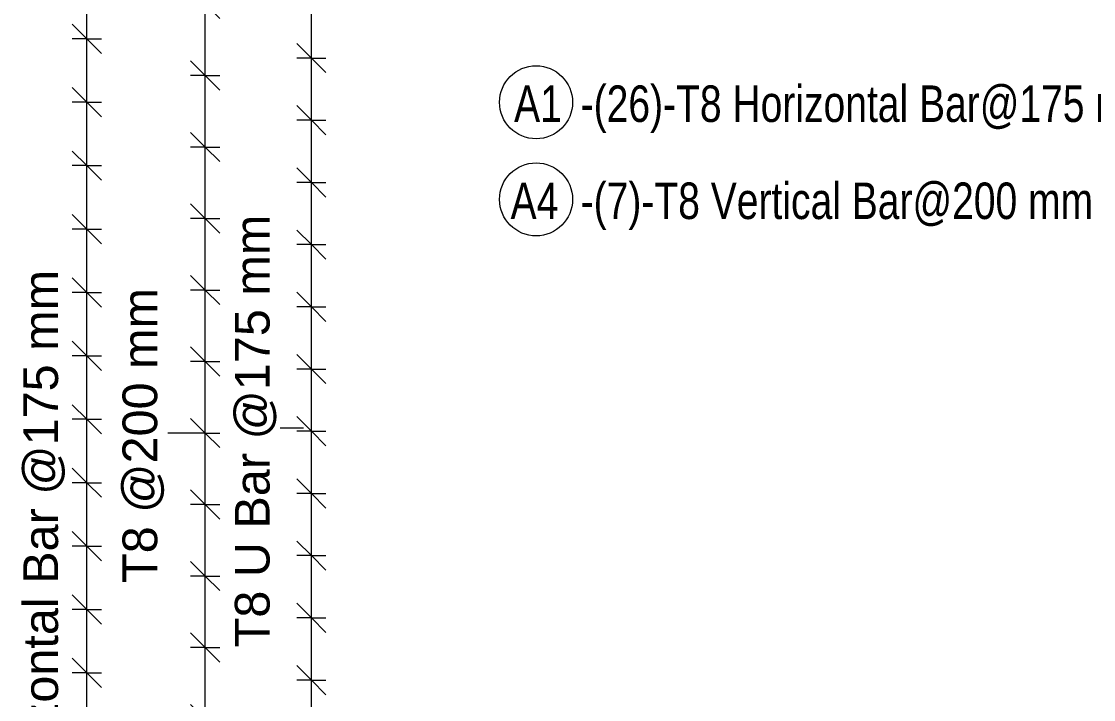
# Model space of a CAD drawing. Header units: millimetres. Extents: x 12491 to 23610, y -3081 to 6026.
# Drawn here: x 18157 to 21096, y 129 to 1986 of the extents above; entities that cross this region are included whole.
import ezdxf

# ---------------------------------------------------------------- set-up
doc = ezdxf.new("R2010")
doc.units = ezdxf.units.MM
for name, color, linetype, lineweight in [('A-ANNO-DIMS', 211, 'Continuous', 9), ('A-ANNO-DIMS-40', 211, 'Continuous', 9), ('S-RBAR-IDEN', 171, 'Continuous', 9)]:
    doc.layers.add(name, color=color, linetype=linetype, lineweight=lineweight)
doc.styles.add('Arial_1', font='arial.ttf', dxfattribs={"height": 95.25})
doc.styles.add('Nirmala UI Semilight', font='NirmalaS.ttf', dxfattribs={"width": 0.8, "height": 100})
doc.dimstyles.new('Arrow_Filled_-_2_5_NI_UI', dxfattribs={"dimscale": 304.8, "dimtxt": 104.736395, "dimasz": 0.262467, "dimexe": 0.131234, "dimexo": 0.0625, "dimgap": 0.131234, "dimtad": 1, "dimdec": 4, "dimzin": 0, "dimdsep": 46, "dimtxsty": 'Nirmala UI Semilight', "dimblk1": 'OBLIQUE', "dimblk2": 'OBLIQUE', "dimsah": 1, "dimcen": 0.09, "dimazin": 0, "dimtfac": 1, "dimtdec": 4, "dimtix": 1, "dimtmove": 0, "dimatfit": 3, "dimfxl": 0.131234, "dimfxlon": 1, "dimtvp": 1, "dimtolj": 1, "dimtzin": 0, "dimarcsym": 2})
doc.dimstyles.new('Arrow_Filled_-_2_5_NI_UI_1', dxfattribs={"dimscale": 304.8, "dimtxt": 104.736395, "dimasz": 0.262467, "dimexe": 0.131234, "dimexo": 0.0625, "dimgap": 0.131234, "dimtad": 1, "dimdec": 4, "dimzin": 0, "dimdsep": 46, "dimtxsty": 'Arial_1', "dimblk1": 'OBLIQUE', "dimblk2": 'OBLIQUE', "dimsah": 1, "dimcen": 0.09, "dimazin": 0, "dimtfac": 1, "dimtdec": 4, "dimtix": 1, "dimtmove": 0, "dimatfit": 3, "dimfxl": 0.131234, "dimfxlon": 1, "dimtvp": 1, "dimtolj": 1, "dimtzin": 0, "dimarcsym": 2})

# ---------------------------------------------------------------- blocks, each defined once
blk = doc.blocks.new('DIMBLOCK89-Elevation Front 1')
at = {"layer": 'A-ANNO-DIMS-40'}
for p, q in [((18660.9, 271.4), (18620.9, 311.4)), ((18660.9, 271.4), (18620.9, 271.4)), ((18660.9, 75.6), (18660.9, 271.4)), ((18660.9, 271.4), (18700.9, 231.4)), ((18660.9, 271.4), (18700.9, 271.4)), ((18660.9, 75.6), (18620.9, 115.6)), ((18660.9, 75.6), (18620.9, 75.6)), ((18660.9, 75.6), (18700.9, 35.6)), ((18660.9, 75.6), (18700.9, 75.6))]:
    blk.add_line(p, q, dxfattribs=at)
blk = doc.blocks.new('_Oblique')
at = {"color": 0, "linetype": 'ByBlock', "lineweight": -2}
blk.add_line((-0.5, -0.5), (0.5, 0.5), dxfattribs=at)
blk = doc.blocks.new('DIMBLOCK90-Elevation Front 1')
at = {"layer": 'A-ANNO-DIMS-40'}
for p, q in [((18660.9, 467.2), (18620.9, 507.2)), ((18660.9, 467.2), (18620.9, 467.2)), ((18660.9, 271.4), (18660.9, 467.2)), ((18660.9, 467.2), (18700.9, 427.2)), ((18660.9, 467.2), (18700.9, 467.2)), ((18660.9, 271.4), (18620.9, 311.4)), ((18660.9, 271.4), (18620.9, 271.4)), ((18660.9, 271.4), (18700.9, 231.4)), ((18660.9, 271.4), (18700.9, 271.4))]:
    blk.add_line(p, q, dxfattribs=at)
blk = doc.blocks.new('DIMBLOCK91-Elevation Front 1')
at = {"layer": 'A-ANNO-DIMS-40'}
for p, q in [((18660.9, 663), (18620.9, 703)), ((18660.9, 663), (18620.9, 663)), ((18660.9, 467.2), (18660.9, 663)), ((18660.9, 663), (18700.9, 623)), ((18660.9, 663), (18700.9, 663)), ((18660.9, 467.2), (18620.9, 507.2)), ((18660.9, 467.2), (18620.9, 467.2)), ((18660.9, 467.2), (18700.9, 427.2)), ((18660.9, 467.2), (18700.9, 467.2))]:
    blk.add_line(p, q, dxfattribs=at)
blk = doc.blocks.new('DIMBLOCK92-Elevation Front 1')
at = {"layer": 'A-ANNO-DIMS-40'}
for p, q in [((18660.9, 858.8), (18620.9, 898.8)), ((18660.9, 858.8), (18620.9, 858.8)), ((18660.9, 663), (18660.9, 858.8)), ((18660.9, 858.8), (18700.9, 818.8)), ((18660.9, 858.8), (18700.9, 858.8)), ((18660.9, 663), (18620.9, 703)), ((18660.9, 663), (18620.9, 663)), ((18660.9, 663), (18700.9, 623)), ((18660.9, 663), (18700.9, 663))]:
    blk.add_line(p, q, dxfattribs=at)
blk = doc.blocks.new('DIMBLOCK93-Elevation Front 1')
at = {"layer": 'A-ANNO-DIMS-40'}
for p, q in [((18660.9, 1054.6), (18620.9, 1094.6)), ((18660.9, 1054.6), (18620.9, 1054.6)), ((18660.9, 858.8), (18660.9, 1054.6)), ((18660.9, 1054.6), (18700.9, 1014.6)), ((18660.9, 1054.6), (18700.9, 1054.6)), ((18660.9, 858.8), (18620.9, 898.8)), ((18660.9, 858.8), (18620.9, 858.8)), ((18660.9, 858.8), (18700.9, 818.8)), ((18660.9, 858.8), (18700.9, 858.8))]:
    blk.add_line(p, q, dxfattribs=at)
blk = doc.blocks.new('DIMBLOCK94-Elevation Front 1')
at = {"layer": 'A-ANNO-DIMS-40'}
for p, q in [((18660.9, 1250.4), (18620.9, 1290.4)), ((18660.9, 1250.4), (18620.9, 1250.4)), ((18660.9, 1054.6), (18660.9, 1250.4)), ((18660.9, 1250.4), (18700.9, 1210.4)), ((18660.9, 1250.4), (18700.9, 1250.4)), ((18660.9, 1054.6), (18620.9, 1094.6)), ((18660.9, 1054.6), (18620.9, 1054.6)), ((18660.9, 1054.6), (18700.9, 1014.6)), ((18660.9, 1054.6), (18700.9, 1054.6))]:
    blk.add_line(p, q, dxfattribs=at)
blk = doc.blocks.new('DIMBLOCK95-Elevation Front 1')
at = {"layer": 'A-ANNO-DIMS-40'}
for p, q in [((18660.9, 1446.2), (18620.9, 1486.2)), ((18660.9, 1446.2), (18620.9, 1446.2)), ((18660.9, 1250.4), (18660.9, 1446.2)), ((18660.9, 1446.2), (18700.9, 1406.2)), ((18660.9, 1446.2), (18700.9, 1446.2)), ((18660.9, 1250.4), (18620.9, 1290.4)), ((18660.9, 1250.4), (18620.9, 1250.4)), ((18660.9, 1250.4), (18700.9, 1210.4)), ((18660.9, 1250.4), (18700.9, 1250.4))]:
    blk.add_line(p, q, dxfattribs=at)
blk = doc.blocks.new('DIMBLOCK96-Elevation Front 1')
at = {"layer": 'A-ANNO-DIMS-40'}
for p, q in [((18660.9, 1642), (18620.9, 1682)), ((18660.9, 1642), (18620.9, 1642)), ((18660.9, 1446.2), (18660.9, 1642)), ((18660.9, 1642), (18700.9, 1602)), ((18660.9, 1642), (18700.9, 1642)), ((18660.9, 1446.2), (18620.9, 1486.2)), ((18660.9, 1446.2), (18620.9, 1446.2)), ((18660.9, 1446.2), (18700.9, 1406.2)), ((18660.9, 1446.2), (18700.9, 1446.2))]:
    blk.add_line(p, q, dxfattribs=at)
blk = doc.blocks.new('DIMBLOCK97-Elevation Front 1')
at = {"layer": 'A-ANNO-DIMS-40'}
for p, q in [((18660.9, 1837.8), (18620.9, 1877.8)), ((18660.9, 1837.8), (18620.9, 1837.8)), ((18660.9, 1642), (18660.9, 1837.8)), ((18660.9, 1837.8), (18700.9, 1797.8)), ((18660.9, 1837.8), (18700.9, 1837.8)), ((18660.9, 1642), (18620.9, 1682)), ((18660.9, 1642), (18620.9, 1642)), ((18660.9, 1642), (18700.9, 1602)), ((18660.9, 1642), (18700.9, 1642))]:
    blk.add_line(p, q, dxfattribs=at)
blk = doc.blocks.new('DIMBLOCK98-Elevation Front 1')
at = {"layer": 'A-ANNO-DIMS-40'}
for p, q in [((18660.9, 2033.6), (18620.9, 2073.6)), ((18660.9, 2033.6), (18620.9, 2033.6)), ((18660.9, 1837.8), (18660.9, 2033.6)), ((18660.9, 2033.6), (18700.9, 1993.6)), ((18660.9, 2033.6), (18700.9, 2033.6)), ((18660.9, 1837.8), (18620.9, 1877.8)), ((18660.9, 1837.8), (18620.9, 1837.8)), ((18660.9, 1837.8), (18700.9, 1797.8)), ((18660.9, 1837.8), (18700.9, 1837.8))]:
    blk.add_line(p, q, dxfattribs=at)
blk = doc.blocks.new('DIMBLOCK107-Elevation Front 1')
at = {"layer": 'A-ANNO-DIMS-40'}
for p, q in [((18660.9, 3600), (18620.9, 3640)), ((18660.9, 3600), (18620.9, 3600)), ((18660.9, -1295), (18660.9, 3600)), ((18660.9, 3404.2), (18660.9, 3600)), ((18660.9, 3600), (18700.9, 3560)), ((18660.9, 3600), (18700.9, 3600)), ((18660.9, 3404.2), (18620.9, 3444.2)), ((18660.9, 3404.2), (18620.9, 3404.2)), ((18660.9, 3208.4), (18660.9, 3404.2)), ((18660.9, 3404.2), (18700.9, 3364.2)), ((18660.9, 3404.2), (18700.9, 3404.2)), ((18660.9, 3208.4), (18620.9, 3248.4)), ((18660.9, 3208.4), (18620.9, 3208.4)), ((18660.9, 3012.6), (18660.9, 3208.4)), ((18660.9, 3208.4), (18700.9, 3168.4)), ((18660.9, 3208.4), (18700.9, 3208.4)), ((18660.9, 3012.6), (18620.9, 3052.6)), ((18660.9, 3012.6), (18620.9, 3012.6)), ((18660.9, 2816.8), (18660.9, 3012.6)), ((18660.9, 3012.6), (18700.9, 2972.6)), ((18660.9, 3012.6), (18700.9, 3012.6)), ((18660.9, 2816.8), (18620.9, 2856.8)), ((18660.9, 2816.8), (18620.9, 2816.8)), ((18660.9, 2621), (18660.9, 2816.8)), ((18660.9, 2816.8), (18700.9, 2776.8)), ((18660.9, 2816.8), (18700.9, 2816.8)), ((18660.9, 2621), (18620.9, 2661)), ((18660.9, 2621), (18620.9, 2621)), ((18660.9, 2425.2), (18660.9, 2621)), ((18660.9, 2621), (18700.9, 2581)), ((18660.9, 2621), (18700.9, 2621)), ((18660.9, 2425.2), (18620.9, 2465.2)), ((18660.9, 2425.2), (18620.9, 2425.2)), ((18660.9, 2229.4), (18660.9, 2425.2)), ((18660.9, 2425.2), (18700.9, 2385.2)), ((18660.9, 2425.2), (18700.9, 2425.2)), ((18660.9, 2229.4), (18620.9, 2269.4)), ((18660.9, 2229.4), (18620.9, 2229.4)), ((18660.9, 2033.6), (18660.9, 2229.4)), ((18660.9, 2229.4), (18700.9, 2189.4)), ((18660.9, 2229.4), (18700.9, 2229.4)), ((18660.9, 2033.6), (18620.9, 2073.6)), ((18660.9, 2033.6), (18620.9, 2033.6)), ((18660.9, 1837.8), (18660.9, 2033.6)), ((18660.9, 2033.6), (18700.9, 1993.6)), ((18660.9, 2033.6), (18700.9, 2033.6)), ((18660.9, 1837.8), (18620.9, 1877.8)), ((18660.9, 1837.8), (18620.9, 1837.8)), ((18660.9, 1642), (18660.9, 1837.8)), ((18660.9, 1837.8), (18700.9, 1797.8)), ((18660.9, 1837.8), (18700.9, 1837.8)), ((18660.9, 1642), (18620.9, 1682)), ((18660.9, 1642), (18620.9, 1642)), ((18660.9, 1446.2), (18660.9, 1642)), ((18660.9, 1642), (18700.9, 1602)), ((18660.9, 1642), (18700.9, 1642)), ((18660.9, 1446.2), (18620.9, 1486.2)), ((18660.9, 1446.2), (18620.9, 1446.2)), ((18660.9, 1250.4), (18660.9, 1446.2)), ((18660.9, 1446.2), (18700.9, 1406.2)), ((18660.9, 1446.2), (18700.9, 1446.2)), ((18660.9, 1250.4), (18620.9, 1290.4)), ((18660.9, 1250.4), (18620.9, 1250.4)), ((18660.9, 1054.6), (18660.9, 1250.4)), ((18660.9, 1250.4), (18700.9, 1210.4)), ((18660.9, 1250.4), (18700.9, 1250.4)), ((18660.9, 1054.6), (18620.9, 1094.6)), ((18660.9, 1054.6), (18620.9, 1054.6)), ((18660.9, 858.8), (18660.9, 1054.6)), ((18660.9, 1054.6), (18700.9, 1014.6)), ((18660.9, 1054.6), (18700.9, 1054.6)), ((18660.9, 858.8), (18620.9, 898.8)), ((18660.9, 858.8), (18620.9, 858.8)), ((18660.9, 663), (18660.9, 858.8)), ((18660.9, 858.8), (18700.9, 818.8)), ((18660.9, 858.8), (18700.9, 858.8)), ((18660.9, 663), (18620.9, 703)), ((18660.9, 663), (18620.9, 663)), ((18660.9, 467.2), (18660.9, 663)), ((18660.9, 663), (18700.9, 623)), ((18660.9, 663), (18700.9, 663)), ((18660.9, 467.2), (18620.9, 507.2)), ((18660.9, 467.2), (18620.9, 467.2)), ((18660.9, 271.4), (18660.9, 467.2)), ((18660.9, 467.2), (18700.9, 427.2)), ((18660.9, 467.2), (18700.9, 467.2)), ((18660.9, 271.4), (18620.9, 311.4)), ((18660.9, 271.4), (18620.9, 271.4)), ((18660.9, 75.6), (18660.9, 271.4)), ((18660.9, 271.4), (18700.9, 231.4)), ((18660.9, 271.4), (18700.9, 271.4)), ((18660.9, 75.6), (18620.9, 115.6)), ((18660.9, 75.6), (18620.9, 75.6)), ((18660.9, -120.2), (18660.9, 75.6)), ((18660.9, 75.6), (18700.9, 35.6)), ((18660.9, 75.6), (18700.9, 75.6)), ((18660.9, -120.2), (18620.9, -80.2)), ((18660.9, -120.2), (18620.9, -120.2)), ((18660.9, -316), (18660.9, -120.2)), ((18660.9, -120.2), (18700.9, -160.2)), ((18660.9, -120.2), (18700.9, -120.2)), ((18660.9, -316), (18620.9, -276)), ((18660.9, -316), (18620.9, -316)), ((18660.9, -511.8), (18660.9, -316)), ((18660.9, -316), (18700.9, -356)), ((18660.9, -316), (18700.9, -316)), ((18660.9, -511.8), (18620.9, -471.8)), ((18660.9, -511.8), (18620.9, -511.8)), ((18660.9, -707.6), (18660.9, -511.8)), ((18660.9, -511.8), (18700.9, -551.8)), ((18660.9, -511.8), (18700.9, -511.8)), ((18660.9, -707.6), (18620.9, -667.6)), ((18660.9, -707.6), (18620.9, -707.6)), ((18660.9, -903.4), (18660.9, -707.6)), ((18660.9, -707.6), (18700.9, -747.6)), ((18660.9, -707.6), (18700.9, -707.6)), ((18660.9, -903.4), (18620.9, -863.4)), ((18660.9, -903.4), (18620.9, -903.4)), ((18660.9, -1099.2), (18660.9, -903.4)), ((18660.9, -903.4), (18700.9, -943.4)), ((18660.9, -903.4), (18700.9, -903.4)), ((18660.9, -1099.2), (18620.9, -1059.2)), ((18660.9, -1099.2), (18620.9, -1099.2)), ((18660.9, -1295), (18660.9, -1099.2)), ((18660.9, -1099.2), (18700.9, -1139.2)), ((18660.9, -1099.2), (18700.9, -1099.2)), ((18660.9, -1295), (18620.9, -1255)), ((18660.9, -1295), (18620.9, -1295)), ((18660.9, -1295), (18700.9, -1335)), ((18660.9, -1295), (18700.9, -1295))]:
    blk.add_line(p, q, dxfattribs=at)
blk = doc.blocks.new('_None')
blk = doc.blocks.new('DIMBLOCK116-Elevation Front 1')
at = {"layer": 'A-ANNO-DIMS-40'}
for p, q in [((18951.8, 182.1), (18911.8, 222.1)), ((18951.8, 182.1), (18911.8, 182.1)), ((18951.8, 11.8), (18951.8, 182.1)), ((18951.8, 182.1), (18991.8, 142.1)), ((18951.8, 182.1), (18991.8, 182.1)), ((18951.8, 11.8), (18911.8, 51.8)), ((18951.8, 11.8), (18911.8, 11.8)), ((18951.8, 11.8), (18991.8, -28.2)), ((18951.8, 11.8), (18991.8, 11.8))]:
    blk.add_line(p, q, dxfattribs=at)
blk = doc.blocks.new('DIMBLOCK117-Elevation Front 1')
at = {"layer": 'A-ANNO-DIMS-40'}
for p, q in [((18951.8, 352.5), (18911.8, 392.5)), ((18951.8, 352.5), (18911.8, 352.5)), ((18951.8, 182.1), (18951.8, 352.5)), ((18951.8, 352.5), (18991.8, 312.5)), ((18951.8, 352.5), (18991.8, 352.5)), ((18951.8, 182.1), (18911.8, 222.1)), ((18951.8, 182.1), (18911.8, 182.1)), ((18951.8, 182.1), (18991.8, 142.1)), ((18951.8, 182.1), (18991.8, 182.1))]:
    blk.add_line(p, q, dxfattribs=at)
blk = doc.blocks.new('DIMBLOCK118-Elevation Front 1')
at = {"layer": 'A-ANNO-DIMS-40'}
for p, q in [((18951.8, 522.9), (18911.8, 562.9)), ((18951.8, 522.9), (18911.8, 522.9)), ((18951.8, 352.5), (18951.8, 522.9)), ((18951.8, 522.9), (18991.8, 482.9)), ((18951.8, 522.9), (18991.8, 522.9)), ((18951.8, 352.5), (18911.8, 392.5)), ((18951.8, 352.5), (18911.8, 352.5)), ((18951.8, 352.5), (18991.8, 312.5)), ((18951.8, 352.5), (18991.8, 352.5))]:
    blk.add_line(p, q, dxfattribs=at)
blk = doc.blocks.new('DIMBLOCK119-Elevation Front 1')
at = {"layer": 'A-ANNO-DIMS-40'}
for p, q in [((18951.8, 693.2), (18911.8, 733.2)), ((18951.8, 693.2), (18911.8, 693.2)), ((18951.8, 522.9), (18951.8, 693.2)), ((18951.8, 693.2), (18991.8, 653.2)), ((18951.8, 693.2), (18991.8, 693.2)), ((18951.8, 522.9), (18911.8, 562.9)), ((18951.8, 522.9), (18911.8, 522.9)), ((18951.8, 522.9), (18991.8, 482.9)), ((18951.8, 522.9), (18991.8, 522.9))]:
    blk.add_line(p, q, dxfattribs=at)
blk = doc.blocks.new('DIMBLOCK120-Elevation Front 1')
at = {"layer": 'A-ANNO-DIMS-40'}
for p, q in [((18951.8, 863.6), (18911.8, 903.6)), ((18951.8, 863.6), (18911.8, 863.6)), ((18951.8, 693.2), (18951.8, 863.6)), ((18951.8, 863.6), (18991.8, 823.6)), ((18951.8, 863.6), (18991.8, 863.6)), ((18951.8, 693.2), (18911.8, 733.2)), ((18951.8, 693.2), (18911.8, 693.2)), ((18951.8, 693.2), (18991.8, 653.2)), ((18951.8, 693.2), (18991.8, 693.2))]:
    blk.add_line(p, q, dxfattribs=at)
blk = doc.blocks.new('DIMBLOCK121-Elevation Front 1')
at = {"layer": 'A-ANNO-DIMS-40'}
for p, q in [((18951.8, 1034), (18911.8, 1074)), ((18951.8, 1034), (18911.8, 1034)), ((18951.8, 863.6), (18951.8, 1034)), ((18951.8, 1034), (18991.8, 994)), ((18951.8, 1034), (18991.8, 1034)), ((18951.8, 863.6), (18911.8, 903.6)), ((18951.8, 863.6), (18911.8, 863.6)), ((18951.8, 863.6), (18991.8, 823.6)), ((18951.8, 863.6), (18991.8, 863.6))]:
    blk.add_line(p, q, dxfattribs=at)
blk = doc.blocks.new('DIMBLOCK122-Elevation Front 1')
at = {"layer": 'A-ANNO-DIMS-40'}
for p, q in [((18951.8, 1204.4), (18911.8, 1244.4)), ((18951.8, 1204.4), (18911.8, 1204.4)), ((18951.8, 1034), (18951.8, 1204.4)), ((18951.8, 1204.4), (18991.8, 1164.4)), ((18951.8, 1204.4), (18991.8, 1204.4)), ((18951.8, 1034), (18911.8, 1074)), ((18951.8, 1034), (18911.8, 1034)), ((18951.8, 1034), (18991.8, 994)), ((18951.8, 1034), (18991.8, 1034))]:
    blk.add_line(p, q, dxfattribs=at)
blk = doc.blocks.new('DIMBLOCK123-Elevation Front 1')
at = {"layer": 'A-ANNO-DIMS-40'}
for p, q in [((18951.8, 1374.7), (18911.8, 1414.7)), ((18951.8, 1374.7), (18911.8, 1374.7)), ((18951.8, 1204.4), (18951.8, 1374.7)), ((18951.8, 1374.7), (18991.8, 1334.7)), ((18951.8, 1374.7), (18991.8, 1374.7)), ((18951.8, 1204.4), (18911.8, 1244.4)), ((18951.8, 1204.4), (18911.8, 1204.4)), ((18951.8, 1204.4), (18991.8, 1164.4)), ((18951.8, 1204.4), (18991.8, 1204.4))]:
    blk.add_line(p, q, dxfattribs=at)
blk = doc.blocks.new('DIMBLOCK124-Elevation Front 1')
at = {"layer": 'A-ANNO-DIMS-40'}
for p, q in [((18951.8, 1545.1), (18911.8, 1585.1)), ((18951.8, 1545.1), (18911.8, 1545.1)), ((18951.8, 1374.7), (18951.8, 1545.1)), ((18951.8, 1545.1), (18991.8, 1505.1)), ((18951.8, 1545.1), (18991.8, 1545.1)), ((18951.8, 1374.7), (18911.8, 1414.7)), ((18951.8, 1374.7), (18911.8, 1374.7)), ((18951.8, 1374.7), (18991.8, 1334.7)), ((18951.8, 1374.7), (18991.8, 1374.7))]:
    blk.add_line(p, q, dxfattribs=at)
blk = doc.blocks.new('DIMBLOCK125-Elevation Front 1')
at = {"layer": 'A-ANNO-DIMS-40'}
for p, q in [((18951.8, 1715.5), (18911.8, 1755.5)), ((18951.8, 1715.5), (18911.8, 1715.5)), ((18951.8, 1545.1), (18951.8, 1715.5)), ((18951.8, 1715.5), (18991.8, 1675.5)), ((18951.8, 1715.5), (18991.8, 1715.5)), ((18951.8, 1545.1), (18911.8, 1585.1)), ((18951.8, 1545.1), (18911.8, 1545.1)), ((18951.8, 1545.1), (18991.8, 1505.1)), ((18951.8, 1545.1), (18991.8, 1545.1))]:
    blk.add_line(p, q, dxfattribs=at)
blk = doc.blocks.new('DIMBLOCK126-Elevation Front 1')
at = {"layer": 'A-ANNO-DIMS-40'}
for p, q in [((18951.8, 1885.8), (18911.8, 1925.8)), ((18951.8, 1885.8), (18911.8, 1885.8)), ((18951.8, 1715.5), (18951.8, 1885.8)), ((18951.8, 1885.8), (18991.8, 1845.8)), ((18951.8, 1885.8), (18991.8, 1885.8)), ((18951.8, 1715.5), (18911.8, 1755.5)), ((18951.8, 1715.5), (18911.8, 1715.5)), ((18951.8, 1715.5), (18991.8, 1675.5)), ((18951.8, 1715.5), (18991.8, 1715.5))]:
    blk.add_line(p, q, dxfattribs=at)
blk = doc.blocks.new('DIMBLOCK127-Elevation Front 1')
at = {"layer": 'A-ANNO-DIMS-40'}
for p, q in [((18951.8, 2056.2), (18911.8, 2096.2)), ((18951.8, 2056.2), (18911.8, 2056.2)), ((18951.8, 1885.8), (18951.8, 2056.2)), ((18951.8, 2056.2), (18991.8, 2016.2)), ((18951.8, 2056.2), (18991.8, 2056.2)), ((18951.8, 1885.8), (18911.8, 1925.8)), ((18951.8, 1885.8), (18911.8, 1885.8)), ((18951.8, 1885.8), (18991.8, 1845.8)), ((18951.8, 1885.8), (18991.8, 1885.8))]:
    blk.add_line(p, q, dxfattribs=at)
blk = doc.blocks.new('DIMBLOCK137-Elevation Front 1')
at = {"layer": 'A-ANNO-DIMS-40'}
for p, q in [((18951.8, 3589.6), (18911.8, 3629.6)), ((18951.8, 3589.6), (18911.8, 3589.6)), ((18951.8, -1351.2), (18951.8, 3589.6)), ((18951.8, 3419.2), (18951.8, 3589.6)), ((18951.8, 3589.6), (18991.8, 3549.6)), ((18951.8, 3589.6), (18991.8, 3589.6)), ((18951.8, 3419.2), (18911.8, 3459.2)), ((18951.8, 3419.2), (18911.8, 3419.2)), ((18951.8, 3248.8), (18951.8, 3419.2)), ((18951.8, 3419.2), (18991.8, 3379.2)), ((18951.8, 3419.2), (18991.8, 3419.2)), ((18951.8, 3248.8), (18911.8, 3288.8)), ((18951.8, 3248.8), (18911.8, 3248.8)), ((18951.8, 3078.4), (18951.8, 3248.8)), ((18951.8, 3248.8), (18991.8, 3208.8)), ((18951.8, 3248.8), (18991.8, 3248.8)), ((18951.8, 3078.4), (18911.8, 3118.4)), ((18951.8, 3078.4), (18911.8, 3078.4)), ((18951.8, 2908.1), (18951.8, 3078.4)), ((18951.8, 3078.4), (18991.8, 3038.4)), ((18951.8, 3078.4), (18991.8, 3078.4)), ((18951.8, 2908.1), (18911.8, 2948.1)), ((18951.8, 2908.1), (18911.8, 2908.1)), ((18951.8, 2737.7), (18951.8, 2908.1)), ((18951.8, 2908.1), (18991.8, 2868.1)), ((18951.8, 2908.1), (18991.8, 2908.1)), ((18951.8, 2737.7), (18911.8, 2777.7)), ((18951.8, 2737.7), (18911.8, 2737.7)), ((18951.8, 2567.3), (18951.8, 2737.7)), ((18951.8, 2737.7), (18991.8, 2697.7)), ((18951.8, 2737.7), (18991.8, 2737.7)), ((18951.8, 2567.3), (18911.8, 2607.3)), ((18951.8, 2567.3), (18911.8, 2567.3)), ((18951.8, 2397), (18951.8, 2567.3)), ((18951.8, 2567.3), (18991.8, 2527.3)), ((18951.8, 2567.3), (18991.8, 2567.3)), ((18951.8, 2397), (18911.8, 2437)), ((18951.8, 2397), (18911.8, 2397)), ((18951.8, 2226.6), (18951.8, 2397)), ((18951.8, 2397), (18991.8, 2357)), ((18951.8, 2397), (18991.8, 2397)), ((18951.8, 2226.6), (18911.8, 2266.6)), ((18951.8, 2226.6), (18911.8, 2226.6)), ((18951.8, 2056.2), (18951.8, 2226.6)), ((18951.8, 2226.6), (18991.8, 2186.6)), ((18951.8, 2226.6), (18991.8, 2226.6)), ((18951.8, 2056.2), (18911.8, 2096.2)), ((18951.8, 2056.2), (18911.8, 2056.2)), ((18951.8, 1885.8), (18951.8, 2056.2)), ((18951.8, 2056.2), (18991.8, 2016.2)), ((18951.8, 2056.2), (18991.8, 2056.2)), ((18951.8, 1885.8), (18911.8, 1925.8)), ((18951.8, 1885.8), (18911.8, 1885.8)), ((18951.8, 1715.5), (18951.8, 1885.8)), ((18951.8, 1885.8), (18991.8, 1845.8)), ((18951.8, 1885.8), (18991.8, 1885.8)), ((18951.8, 1715.5), (18911.8, 1755.5)), ((18951.8, 1715.5), (18911.8, 1715.5)), ((18951.8, 1545.1), (18951.8, 1715.5)), ((18951.8, 1715.5), (18991.8, 1675.5)), ((18951.8, 1715.5), (18991.8, 1715.5)), ((18951.8, 1545.1), (18911.8, 1585.1)), ((18951.8, 1545.1), (18911.8, 1545.1)), ((18951.8, 1374.7), (18951.8, 1545.1)), ((18951.8, 1545.1), (18991.8, 1505.1)), ((18951.8, 1545.1), (18991.8, 1545.1)), ((18951.8, 1374.7), (18911.8, 1414.7)), ((18951.8, 1374.7), (18911.8, 1374.7)), ((18951.8, 1204.4), (18951.8, 1374.7)), ((18951.8, 1374.7), (18991.8, 1334.7)), ((18951.8, 1374.7), (18991.8, 1374.7)), ((18951.8, 1204.4), (18911.8, 1244.4)), ((18951.8, 1204.4), (18911.8, 1204.4)), ((18951.8, 1034), (18951.8, 1204.4)), ((18951.8, 1204.4), (18991.8, 1164.4)), ((18951.8, 1204.4), (18991.8, 1204.4)), ((18951.8, 1034), (18911.8, 1074)), ((18951.8, 1034), (18911.8, 1034)), ((18951.8, 863.6), (18951.8, 1034)), ((18951.8, 1034), (18991.8, 994)), ((18951.8, 1034), (18991.8, 1034)), ((18951.8, 863.6), (18911.8, 903.6)), ((18951.8, 863.6), (18911.8, 863.6)), ((18951.8, 693.2), (18951.8, 863.6)), ((18951.8, 863.6), (18991.8, 823.6)), ((18951.8, 863.6), (18991.8, 863.6)), ((18951.8, 693.2), (18911.8, 733.2)), ((18951.8, 693.2), (18911.8, 693.2)), ((18951.8, 522.9), (18951.8, 693.2)), ((18951.8, 693.2), (18991.8, 653.2)), ((18951.8, 693.2), (18991.8, 693.2)), ((18951.8, 522.9), (18911.8, 562.9)), ((18951.8, 522.9), (18911.8, 522.9)), ((18951.8, 352.5), (18951.8, 522.9)), ((18951.8, 522.9), (18991.8, 482.9)), ((18951.8, 522.9), (18991.8, 522.9)), ((18951.8, 352.5), (18911.8, 392.5)), ((18951.8, 352.5), (18911.8, 352.5)), ((18951.8, 182.1), (18951.8, 352.5)), ((18951.8, 352.5), (18991.8, 312.5)), ((18951.8, 352.5), (18991.8, 352.5)), ((18951.8, 182.1), (18911.8, 222.1)), ((18951.8, 182.1), (18911.8, 182.1)), ((18951.8, 11.8), (18951.8, 182.1)), ((18951.8, 182.1), (18991.8, 142.1)), ((18951.8, 182.1), (18991.8, 182.1)), ((18951.8, 11.8), (18911.8, 51.8)), ((18951.8, 11.8), (18911.8, 11.8)), ((18951.8, -158.6), (18951.8, 11.8)), ((18951.8, 11.8), (18991.8, -28.2)), ((18951.8, 11.8), (18991.8, 11.8)), ((18951.8, -158.6), (18911.8, -118.6)), ((18951.8, -158.6), (18911.8, -158.6)), ((18951.8, -329), (18951.8, -158.6)), ((18951.8, -158.6), (18991.8, -198.6)), ((18951.8, -158.6), (18991.8, -158.6)), ((18951.8, -329), (18911.8, -289)), ((18951.8, -329), (18911.8, -329)), ((18951.8, -499.4), (18951.8, -329)), ((18951.8, -329), (18991.8, -369)), ((18951.8, -329), (18991.8, -329)), ((18951.8, -499.4), (18911.8, -459.4)), ((18951.8, -499.4), (18911.8, -499.4)), ((18951.8, -669.7), (18951.8, -499.4)), ((18951.8, -499.4), (18991.8, -539.4)), ((18951.8, -499.4), (18991.8, -499.4)), ((18951.8, -669.7), (18911.8, -629.7)), ((18951.8, -669.7), (18911.8, -669.7)), ((18951.8, -840.1), (18951.8, -669.7)), ((18951.8, -669.7), (18991.8, -709.7)), ((18951.8, -669.7), (18991.8, -669.7)), ((18951.8, -840.1), (18911.8, -800.1)), ((18951.8, -840.1), (18911.8, -840.1)), ((18951.8, -1010.5), (18951.8, -840.1)), ((18951.8, -840.1), (18991.8, -880.1)), ((18951.8, -840.1), (18991.8, -840.1)), ((18951.8, -1010.5), (18911.8, -970.5)), ((18951.8, -1010.5), (18911.8, -1010.5)), ((18951.8, -1180.8), (18951.8, -1010.5)), ((18951.8, -1010.5), (18991.8, -1050.5)), ((18951.8, -1010.5), (18991.8, -1010.5)), ((18951.8, -1180.8), (18911.8, -1140.8)), ((18951.8, -1180.8), (18911.8, -1180.8)), ((18951.8, -1351.2), (18951.8, -1180.8)), ((18951.8, -1180.8), (18991.8, -1220.8)), ((18951.8, -1180.8), (18991.8, -1180.8)), ((18951.8, -1351.2), (18911.8, -1311.2)), ((18951.8, -1351.2), (18911.8, -1351.2)), ((18951.8, -1351.2), (18991.8, -1391.2)), ((18951.8, -1351.2), (18991.8, -1351.2))]:
    blk.add_line(p, q, dxfattribs=at)
blk = doc.blocks.new('DIMBLOCK176-Elevation Front 1')
at = {"layer": 'A-ANNO-DIMS-40'}
for p, q in [((18336.3, 201.8), (18296.3, 241.8)), ((18336.3, 201.8), (18296.3, 201.8)), ((18336.3, 28.2), (18336.3, 201.8)), ((18336.3, 201.8), (18376.3, 161.8)), ((18336.3, 201.8), (18376.3, 201.8)), ((18336.3, 28.2), (18296.3, 68.2)), ((18336.3, 28.2), (18296.3, 28.2)), ((18336.3, 28.2), (18376.3, -11.8)), ((18336.3, 28.2), (18376.3, 28.2))]:
    blk.add_line(p, q, dxfattribs=at)
blk = doc.blocks.new('DIMBLOCK177-Elevation Front 1')
at = {"layer": 'A-ANNO-DIMS-40'}
for p, q in [((18336.3, 375.4), (18296.3, 415.4)), ((18336.3, 375.4), (18296.3, 375.4)), ((18336.3, 201.8), (18336.3, 375.4)), ((18336.3, 375.4), (18376.3, 335.4)), ((18336.3, 375.4), (18376.3, 375.4)), ((18336.3, 201.8), (18296.3, 241.8)), ((18336.3, 201.8), (18296.3, 201.8)), ((18336.3, 201.8), (18376.3, 161.8)), ((18336.3, 201.8), (18376.3, 201.8))]:
    blk.add_line(p, q, dxfattribs=at)
blk = doc.blocks.new('DIMBLOCK178-Elevation Front 1')
at = {"layer": 'A-ANNO-DIMS-40'}
for p, q in [((18336.3, 549.1), (18296.3, 589.1)), ((18336.3, 549.1), (18296.3, 549.1)), ((18336.3, 375.4), (18336.3, 549.1)), ((18336.3, 549.1), (18376.3, 509.1)), ((18336.3, 549.1), (18376.3, 549.1)), ((18336.3, 375.4), (18296.3, 415.4)), ((18336.3, 375.4), (18296.3, 375.4)), ((18336.3, 375.4), (18376.3, 335.4)), ((18336.3, 375.4), (18376.3, 375.4))]:
    blk.add_line(p, q, dxfattribs=at)
blk = doc.blocks.new('DIMBLOCK179-Elevation Front 1')
at = {"layer": 'A-ANNO-DIMS-40'}
for p, q in [((18336.3, 722.7), (18296.3, 762.7)), ((18336.3, 722.7), (18296.3, 722.7)), ((18336.3, 549.1), (18336.3, 722.7)), ((18336.3, 722.7), (18376.3, 682.7)), ((18336.3, 722.7), (18376.3, 722.7)), ((18336.3, 549.1), (18296.3, 589.1)), ((18336.3, 549.1), (18296.3, 549.1)), ((18336.3, 549.1), (18376.3, 509.1)), ((18336.3, 549.1), (18376.3, 549.1))]:
    blk.add_line(p, q, dxfattribs=at)
blk = doc.blocks.new('DIMBLOCK180-Elevation Front 1')
at = {"layer": 'A-ANNO-DIMS-40'}
for p, q in [((18336.3, 896.4), (18296.3, 936.4)), ((18336.3, 896.4), (18296.3, 896.4)), ((18336.3, 722.7), (18336.3, 896.4)), ((18336.3, 896.4), (18376.3, 856.4)), ((18336.3, 896.4), (18376.3, 896.4)), ((18336.3, 722.7), (18296.3, 762.7)), ((18336.3, 722.7), (18296.3, 722.7)), ((18336.3, 722.7), (18376.3, 682.7)), ((18336.3, 722.7), (18376.3, 722.7))]:
    blk.add_line(p, q, dxfattribs=at)
blk = doc.blocks.new('DIMBLOCK181-Elevation Front 1')
at = {"layer": 'A-ANNO-DIMS-40'}
for p, q in [((18336.3, 1070), (18296.3, 1110)), ((18336.3, 1070), (18296.3, 1070)), ((18336.3, 896.4), (18336.3, 1070)), ((18336.3, 1070), (18376.3, 1030)), ((18336.3, 1070), (18376.3, 1070)), ((18336.3, 896.4), (18296.3, 936.4)), ((18336.3, 896.4), (18296.3, 896.4)), ((18336.3, 896.4), (18376.3, 856.4)), ((18336.3, 896.4), (18376.3, 896.4))]:
    blk.add_line(p, q, dxfattribs=at)
blk = doc.blocks.new('DIMBLOCK182-Elevation Front 1')
at = {"layer": 'A-ANNO-DIMS-40'}
for p, q in [((18336.3, 1243.7), (18296.3, 1283.7)), ((18336.3, 1243.7), (18296.3, 1243.7)), ((18336.3, 1070), (18336.3, 1243.7)), ((18336.3, 1243.7), (18376.3, 1203.7)), ((18336.3, 1243.7), (18376.3, 1243.7)), ((18336.3, 1070), (18296.3, 1110)), ((18336.3, 1070), (18296.3, 1070)), ((18336.3, 1070), (18376.3, 1030)), ((18336.3, 1070), (18376.3, 1070))]:
    blk.add_line(p, q, dxfattribs=at)
blk = doc.blocks.new('DIMBLOCK183-Elevation Front 1')
at = {"layer": 'A-ANNO-DIMS-40'}
for p, q in [((18336.3, 1417.3), (18296.3, 1457.3)), ((18336.3, 1417.3), (18296.3, 1417.3)), ((18336.3, 1243.7), (18336.3, 1417.3)), ((18336.3, 1417.3), (18376.3, 1377.3)), ((18336.3, 1417.3), (18376.3, 1417.3)), ((18336.3, 1243.7), (18296.3, 1283.7)), ((18336.3, 1243.7), (18296.3, 1243.7)), ((18336.3, 1243.7), (18376.3, 1203.7)), ((18336.3, 1243.7), (18376.3, 1243.7))]:
    blk.add_line(p, q, dxfattribs=at)
blk = doc.blocks.new('DIMBLOCK184-Elevation Front 1')
at = {"layer": 'A-ANNO-DIMS-40'}
for p, q in [((18336.3, 1591), (18296.3, 1631)), ((18336.3, 1591), (18296.3, 1591)), ((18336.3, 1417.3), (18336.3, 1591)), ((18336.3, 1591), (18376.3, 1551)), ((18336.3, 1591), (18376.3, 1591)), ((18336.3, 1417.3), (18296.3, 1457.3)), ((18336.3, 1417.3), (18296.3, 1417.3)), ((18336.3, 1417.3), (18376.3, 1377.3)), ((18336.3, 1417.3), (18376.3, 1417.3))]:
    blk.add_line(p, q, dxfattribs=at)
blk = doc.blocks.new('DIMBLOCK185-Elevation Front 1')
at = {"layer": 'A-ANNO-DIMS-40'}
for p, q in [((18336.3, 1764.6), (18296.3, 1804.6)), ((18336.3, 1764.6), (18296.3, 1764.6)), ((18336.3, 1591), (18336.3, 1764.6)), ((18336.3, 1764.6), (18376.3, 1724.6)), ((18336.3, 1764.6), (18376.3, 1764.6)), ((18336.3, 1591), (18296.3, 1631)), ((18336.3, 1591), (18296.3, 1591)), ((18336.3, 1591), (18376.3, 1551)), ((18336.3, 1591), (18376.3, 1591))]:
    blk.add_line(p, q, dxfattribs=at)
blk = doc.blocks.new('DIMBLOCK186-Elevation Front 1')
at = {"layer": 'A-ANNO-DIMS-40'}
for p, q in [((18336.3, 1938.2), (18296.3, 1978.2)), ((18336.3, 1938.2), (18296.3, 1938.2)), ((18336.3, 1764.6), (18336.3, 1938.2)), ((18336.3, 1938.2), (18376.3, 1898.2)), ((18336.3, 1938.2), (18376.3, 1938.2)), ((18336.3, 1764.6), (18296.3, 1804.6)), ((18336.3, 1764.6), (18296.3, 1764.6)), ((18336.3, 1764.6), (18376.3, 1724.6)), ((18336.3, 1764.6), (18376.3, 1764.6))]:
    blk.add_line(p, q, dxfattribs=at)
blk = doc.blocks.new('DIMBLOCK187-Elevation Front 1')
at = {"layer": 'A-ANNO-DIMS-40'}
for p, q in [((18336.3, 2111.9), (18296.3, 2151.9)), ((18336.3, 2111.9), (18296.3, 2111.9)), ((18336.3, 1938.2), (18336.3, 2111.9)), ((18336.3, 2111.9), (18376.3, 2071.9)), ((18336.3, 2111.9), (18376.3, 2111.9)), ((18336.3, 1938.2), (18296.3, 1978.2)), ((18336.3, 1938.2), (18296.3, 1938.2)), ((18336.3, 1938.2), (18376.3, 1898.2)), ((18336.3, 1938.2), (18376.3, 1938.2))]:
    blk.add_line(p, q, dxfattribs=at)
blk = doc.blocks.new('DIMBLOCK193-Elevation Front 1')
at = {"layer": 'A-ANNO-DIMS-40'}
for p, q in [((18336.3, 2980.1), (18296.3, 3020.1)), ((18336.3, 2980.1), (18296.3, 2980.1)), ((18336.3, -1361), (18336.3, 2980.1)), ((18336.3, 2806.5), (18336.3, 2980.1)), ((18336.3, 2980.1), (18376.3, 2940.1)), ((18336.3, 2980.1), (18376.3, 2980.1)), ((18336.3, 2806.5), (18296.3, 2846.5)), ((18336.3, 2806.5), (18296.3, 2806.5)), ((18336.3, 2632.8), (18336.3, 2806.5)), ((18336.3, 2806.5), (18376.3, 2766.5)), ((18336.3, 2806.5), (18376.3, 2806.5)), ((18336.3, 2632.8), (18296.3, 2672.8)), ((18336.3, 2632.8), (18296.3, 2632.8)), ((18336.3, 2459.2), (18336.3, 2632.8)), ((18336.3, 2632.8), (18376.3, 2592.8)), ((18336.3, 2632.8), (18376.3, 2632.8)), ((18336.3, 2459.2), (18296.3, 2499.2)), ((18336.3, 2459.2), (18296.3, 2459.2)), ((18336.3, 2285.5), (18336.3, 2459.2)), ((18336.3, 2459.2), (18376.3, 2419.2)), ((18336.3, 2459.2), (18376.3, 2459.2)), ((18336.3, 2285.5), (18296.3, 2325.5)), ((18336.3, 2285.5), (18296.3, 2285.5)), ((18336.3, 2111.9), (18336.3, 2285.5)), ((18336.3, 2285.5), (18376.3, 2245.5)), ((18336.3, 2285.5), (18376.3, 2285.5)), ((18336.3, 2111.9), (18296.3, 2151.9)), ((18336.3, 2111.9), (18296.3, 2111.9)), ((18336.3, 1938.2), (18336.3, 2111.9)), ((18336.3, 2111.9), (18376.3, 2071.9)), ((18336.3, 2111.9), (18376.3, 2111.9)), ((18336.3, 1938.2), (18296.3, 1978.2)), ((18336.3, 1938.2), (18296.3, 1938.2)), ((18336.3, 1764.6), (18336.3, 1938.2)), ((18336.3, 1938.2), (18376.3, 1898.2)), ((18336.3, 1938.2), (18376.3, 1938.2)), ((18336.3, 1764.6), (18296.3, 1804.6)), ((18336.3, 1764.6), (18296.3, 1764.6)), ((18336.3, 1591), (18336.3, 1764.6)), ((18336.3, 1764.6), (18376.3, 1724.6)), ((18336.3, 1764.6), (18376.3, 1764.6)), ((18336.3, 1591), (18296.3, 1631)), ((18336.3, 1591), (18296.3, 1591)), ((18336.3, 1417.3), (18336.3, 1591)), ((18336.3, 1591), (18376.3, 1551)), ((18336.3, 1591), (18376.3, 1591)), ((18336.3, 1417.3), (18296.3, 1457.3)), ((18336.3, 1417.3), (18296.3, 1417.3)), ((18336.3, 1243.7), (18336.3, 1417.3)), ((18336.3, 1417.3), (18376.3, 1377.3)), ((18336.3, 1417.3), (18376.3, 1417.3)), ((18336.3, 1243.7), (18296.3, 1283.7)), ((18336.3, 1243.7), (18296.3, 1243.7)), ((18336.3, 1070), (18336.3, 1243.7)), ((18336.3, 1243.7), (18376.3, 1203.7)), ((18336.3, 1243.7), (18376.3, 1243.7)), ((18336.3, 1070), (18296.3, 1110)), ((18336.3, 1070), (18296.3, 1070)), ((18336.3, 896.4), (18336.3, 1070)), ((18336.3, 1070), (18376.3, 1030)), ((18336.3, 1070), (18376.3, 1070)), ((18336.3, 896.4), (18296.3, 936.4)), ((18336.3, 896.4), (18296.3, 896.4)), ((18336.3, 722.7), (18336.3, 896.4)), ((18336.3, 896.4), (18376.3, 856.4)), ((18336.3, 896.4), (18376.3, 896.4)), ((18336.3, 722.7), (18296.3, 762.7)), ((18336.3, 722.7), (18296.3, 722.7)), ((18336.3, 549.1), (18336.3, 722.7)), ((18336.3, 722.7), (18376.3, 682.7)), ((18336.3, 722.7), (18376.3, 722.7)), ((18336.3, 549.1), (18296.3, 589.1)), ((18336.3, 549.1), (18296.3, 549.1)), ((18336.3, 375.4), (18336.3, 549.1)), ((18336.3, 549.1), (18376.3, 509.1)), ((18336.3, 549.1), (18376.3, 549.1)), ((18336.3, 375.4), (18296.3, 415.4)), ((18336.3, 375.4), (18296.3, 375.4)), ((18336.3, 201.8), (18336.3, 375.4)), ((18336.3, 375.4), (18376.3, 335.4)), ((18336.3, 375.4), (18376.3, 375.4)), ((18336.3, 201.8), (18296.3, 241.8)), ((18336.3, 201.8), (18296.3, 201.8)), ((18336.3, 28.2), (18336.3, 201.8)), ((18336.3, 201.8), (18376.3, 161.8)), ((18336.3, 201.8), (18376.3, 201.8)), ((18336.3, 28.2), (18296.3, 68.2)), ((18336.3, 28.2), (18296.3, 28.2)), ((18336.3, -145.5), (18336.3, 28.2)), ((18336.3, 28.2), (18376.3, -11.8)), ((18336.3, 28.2), (18376.3, 28.2)), ((18336.3, -145.5), (18296.3, -105.5)), ((18336.3, -145.5), (18296.3, -145.5)), ((18336.3, -319.1), (18336.3, -145.5)), ((18336.3, -145.5), (18376.3, -185.5)), ((18336.3, -145.5), (18376.3, -145.5)), ((18336.3, -319.1), (18296.3, -279.1)), ((18336.3, -319.1), (18296.3, -319.1)), ((18336.3, -492.8), (18336.3, -319.1)), ((18336.3, -319.1), (18376.3, -359.1)), ((18336.3, -319.1), (18376.3, -319.1)), ((18336.3, -492.8), (18296.3, -452.8)), ((18336.3, -492.8), (18296.3, -492.8)), ((18336.3, -666.4), (18336.3, -492.8)), ((18336.3, -492.8), (18376.3, -532.8)), ((18336.3, -492.8), (18376.3, -492.8)), ((18336.3, -666.4), (18296.3, -626.4)), ((18336.3, -666.4), (18296.3, -666.4)), ((18336.3, -840.1), (18336.3, -666.4)), ((18336.3, -666.4), (18376.3, -706.4)), ((18336.3, -666.4), (18376.3, -666.4)), ((18336.3, -840.1), (18296.3, -800.1)), ((18336.3, -840.1), (18296.3, -840.1)), ((18336.3, -1013.7), (18336.3, -840.1)), ((18336.3, -840.1), (18376.3, -880.1)), ((18336.3, -840.1), (18376.3, -840.1)), ((18336.3, -1013.7), (18296.3, -973.7)), ((18336.3, -1013.7), (18296.3, -1013.7)), ((18336.3, -1187.4), (18336.3, -1013.7)), ((18336.3, -1013.7), (18376.3, -1053.7)), ((18336.3, -1013.7), (18376.3, -1013.7)), ((18336.3, -1187.4), (18296.3, -1147.4)), ((18336.3, -1187.4), (18296.3, -1187.4)), ((18336.3, -1361), (18336.3, -1187.4)), ((18336.3, -1187.4), (18376.3, -1227.4)), ((18336.3, -1187.4), (18376.3, -1187.4)), ((18336.3, -1361), (18296.3, -1321)), ((18336.3, -1361), (18296.3, -1361)), ((18336.3, -1361), (18376.3, -1401)), ((18336.3, -1361), (18376.3, -1361))]:
    blk.add_line(p, q, dxfattribs=at)
blk = doc.blocks.new('M_Rebar Tag_rfa Dimension - DOT-793929-Elevation Right 1')
at = {"layer": 'S-RBAR-IDEN'}
blk.add_circle((11030.1, 1764.6), 100, dxfattribs=at)
blk = doc.blocks.new('M_Rebar Tag_rfa Dimension - ARROW-793927-Elevation Right 1')
at = {"layer": 'S-RBAR-IDEN'}
blk.add_circle((13474.4, 4008.8), 100, dxfattribs=at)

msp = doc.modelspace()

# ---------------------------------------------------------------- linework, layer by layer
at = {"layer": 'S-RBAR-IDEN'}
for p, q in [((18636.61395, 858.26822), (18558.66433, 858.26822)), ((18930.52074, 872.36413), (18866.60125, 872.36413))]:
    msp.add_line(p, q, dxfattribs=at)

# ---------------------------------------------------------------- block references
for name, p in [('M_Rebar Tag_rfa Dimension - DOT-793929-Elevation Right 1', (8537.6224, 0)), ('M_Rebar Tag_rfa Dimension - ARROW-793927-Elevation Right 1', (6093.34462, -2510.09218))]:
    msp.add_blockref(name, p, dxfattribs=at)

# ---------------------------------------------------------------- texts
at = {"layer": 'S-RBAR-IDEN', "char_height": 100, "attachment_point": 1, "style": 'Nirmala UI Semilight'}
for s, insert, width in [('A1', (19507.43591, 1810.6897), 138.5316), ('-(26)-T8 Horizontal Bar@175 mm', (19689.93642, 1810.6897), 1934.3116), ('A4', (19497.83591, 1544.82334), 161.6202), ('-(7)-T8 Vertical Bar@200 mm', (19689.93642, 1544.82334), 1711.1218)]:
    msp.add_mtext(s, dxfattribs=dict(at, insert=insert, width=width))

# ---------------------------------------------------------------- dimensions: what is measured, and where the dimension line sits
at = {"layer": 'A-ANNO-DIMS'}
for base, p1, p2, text, dimstyle, override, picture, middle in [((18660.91734, 3600), (18620.91734, -1295), (18620.91734, 3600), '4895', 'Arrow_Filled_-_2_5_NI_UI', {"dimpost": '<>', "dimblk1": 'None', "dimblk2": 'None', "dimsah": 1, "dimfxl": 4895}, 'DIMBLOCK107-Elevation Front 1', (18569.20883, 1152.5)), ((18951.82723, 3589.56173), (18911.82723, -1351.21829), (18911.82723, 3589.56173), '4941', 'Arrow_Filled_-_2_5_NI_UI', {"dimpost": '<>', "dimblk1": 'None', "dimblk2": 'None', "dimsah": 1, "dimfxl": 4940.780015}, 'DIMBLOCK137-Elevation Front 1', (18859.83979, 1119.17172)), ((18336.33123, 2980.10805), (18296.33123, -1361), (18296.33123, 2980.10805), '4341', 'Arrow_Filled_-_2_5_NI_UI_1', {"dimpost": '<>', "dimblk1": 'None', "dimblk2": 'None', "dimsah": 1, "dimfxl": 4341.108049}, 'DIMBLOCK193-Elevation Front 1', (18247.66666, 809.55402)), ((18336.33123, 2111.88644), (18296.33123, 1938.24212), (18296.33123, 2111.88644), ' ', 'Arrow_Filled_-_2_5_NI_UI_1', {"dimpost": '<>', "dimfxl": 173.644322}, 'DIMBLOCK187-Elevation Front 1', (18336.33123, 2025.06428)), ((18951.82723, 2056.2162), (18911.82723, 1885.84448), (18911.82723, 2056.2162), ' ', 'Arrow_Filled_-_2_5_NI_UI', {"dimpost": '<>', "dimfxl": 170.371725}, 'DIMBLOCK127-Elevation Front 1', (18951.82723, 1971.03034)), ((18660.91734, 2033.6), (18620.91734, 1837.8), (18620.91734, 2033.6), ' ', 'Arrow_Filled_-_2_5_NI_UI', {"dimpost": '<>', "dimfxl": 195.8}, 'DIMBLOCK98-Elevation Front 1', (18660.91734, 1935.7)), ((18336.33123, 1938.24212), (18296.33123, 1764.5978), (18296.33123, 1938.24212), ' ', 'Arrow_Filled_-_2_5_NI_UI_1', {"dimpost": '<>', "dimfxl": 173.644322}, 'DIMBLOCK186-Elevation Front 1', (18336.33123, 1851.41996)), ((18951.82723, 1885.84448), (18911.82723, 1715.47275), (18911.82723, 1885.84448), ' ', 'Arrow_Filled_-_2_5_NI_UI', {"dimpost": '<>', "dimfxl": 170.371725}, 'DIMBLOCK126-Elevation Front 1', (18951.82723, 1800.65862)), ((18660.91734, 1837.8), (18620.91734, 1642), (18620.91734, 1837.8), ' ', 'Arrow_Filled_-_2_5_NI_UI', {"dimpost": '<>', "dimfxl": 195.8}, 'DIMBLOCK97-Elevation Front 1', (18660.91734, 1739.9)), ((18336.33123, 1764.5978), (18296.33123, 1590.95347), (18296.33123, 1764.5978), ' ', 'Arrow_Filled_-_2_5_NI_UI_1', {"dimpost": '<>', "dimfxl": 173.644322}, 'DIMBLOCK185-Elevation Front 1', (18336.33123, 1677.77563)), ((18951.82723, 1715.47275), (18911.82723, 1545.10103), (18911.82723, 1715.47275), ' ', 'Arrow_Filled_-_2_5_NI_UI', {"dimpost": '<>', "dimfxl": 170.371725}, 'DIMBLOCK125-Elevation Front 1', (18951.82723, 1630.28689)), ((18660.91734, 1642), (18620.91734, 1446.2), (18620.91734, 1642), ' ', 'Arrow_Filled_-_2_5_NI_UI', {"dimpost": '<>', "dimfxl": 195.8}, 'DIMBLOCK96-Elevation Front 1', (18660.91734, 1544.1)), ((18336.33123, 1590.95347), (18296.33123, 1417.30915), (18296.33123, 1590.95347), ' ', 'Arrow_Filled_-_2_5_NI_UI_1', {"dimpost": '<>', "dimfxl": 173.644322}, 'DIMBLOCK184-Elevation Front 1', (18336.33123, 1504.13131)), ((18951.82723, 1545.10103), (18911.82723, 1374.7293), (18911.82723, 1545.10103), ' ', 'Arrow_Filled_-_2_5_NI_UI', {"dimpost": '<>', "dimfxl": 170.371725}, 'DIMBLOCK124-Elevation Front 1', (18951.82723, 1459.91517)), ((18660.91734, 1446.2), (18620.91734, 1250.4), (18620.91734, 1446.2), ' ', 'Arrow_Filled_-_2_5_NI_UI', {"dimpost": '<>', "dimfxl": 195.8}, 'DIMBLOCK95-Elevation Front 1', (18660.91734, 1348.3)), ((18336.33123, 1417.30915), (18296.33123, 1243.66483), (18296.33123, 1417.30915), ' ', 'Arrow_Filled_-_2_5_NI_UI_1', {"dimpost": '<>', "dimfxl": 173.644322}, 'DIMBLOCK183-Elevation Front 1', (18336.33123, 1330.48699)), ((18951.82723, 1374.7293), (18911.82723, 1204.35758), (18911.82723, 1374.7293), ' ', 'Arrow_Filled_-_2_5_NI_UI', {"dimpost": '<>', "dimfxl": 170.371725}, 'DIMBLOCK123-Elevation Front 1', (18951.82723, 1289.54344)), ((18336.33123, 1243.66483), (18296.33123, 1070.02051), (18296.33123, 1243.66483), ' ', 'Arrow_Filled_-_2_5_NI_UI_1', {"dimpost": '<>', "dimfxl": 173.644322}, 'DIMBLOCK182-Elevation Front 1', (18336.33123, 1156.84267)), ((18660.91734, 1250.4), (18620.91734, 1054.6), (18620.91734, 1250.4), ' ', 'Arrow_Filled_-_2_5_NI_UI', {"dimpost": '<>', "dimfxl": 195.8}, 'DIMBLOCK94-Elevation Front 1', (18660.91734, 1152.5)), ((18951.82723, 1204.35758), (18911.82723, 1033.98586), (18911.82723, 1204.35758), ' ', 'Arrow_Filled_-_2_5_NI_UI', {"dimpost": '<>', "dimfxl": 170.371725}, 'DIMBLOCK122-Elevation Front 1', (18951.82723, 1119.17172)), ((18336.33123, 1070.02051), (18296.33123, 896.37619), (18296.33123, 1070.02051), ' ', 'Arrow_Filled_-_2_5_NI_UI_1', {"dimpost": '<>', "dimfxl": 173.644322}, 'DIMBLOCK181-Elevation Front 1', (18336.33123, 983.19835)), ((18660.91734, 1054.6), (18620.91734, 858.8), (18620.91734, 1054.6), ' ', 'Arrow_Filled_-_2_5_NI_UI', {"dimpost": '<>', "dimfxl": 195.8}, 'DIMBLOCK93-Elevation Front 1', (18660.91734, 956.7)), ((18951.82723, 1033.98586), (18911.82723, 863.61413), (18911.82723, 1033.98586), ' ', 'Arrow_Filled_-_2_5_NI_UI', {"dimpost": '<>', "dimfxl": 170.371725}, 'DIMBLOCK121-Elevation Front 1', (18951.82723, 948.79999)), ((18336.33123, 896.37619), (18296.33123, 722.73186), (18296.33123, 896.37619), ' ', 'Arrow_Filled_-_2_5_NI_UI_1', {"dimpost": '<>', "dimfxl": 173.644322}, 'DIMBLOCK180-Elevation Front 1', (18336.33123, 809.55402)), ((18660.91734, 858.8), (18620.91734, 663), (18620.91734, 858.8), ' ', 'Arrow_Filled_-_2_5_NI_UI', {"dimpost": '<>', "dimfxl": 195.8}, 'DIMBLOCK92-Elevation Front 1', (18660.91734, 760.9)), ((18951.82723, 863.61413), (18911.82723, 693.24241), (18911.82723, 863.61413), ' ', 'Arrow_Filled_-_2_5_NI_UI', {"dimpost": '<>', "dimfxl": 170.371725}, 'DIMBLOCK120-Elevation Front 1', (18951.82723, 778.42827)), ((18336.33123, 722.73186), (18296.33123, 549.08754), (18296.33123, 722.73186), ' ', 'Arrow_Filled_-_2_5_NI_UI_1', {"dimpost": '<>', "dimfxl": 173.644322}, 'DIMBLOCK179-Elevation Front 1', (18336.33123, 635.9097)), ((18951.82723, 693.24241), (18911.82723, 522.87068), (18911.82723, 693.24241), ' ', 'Arrow_Filled_-_2_5_NI_UI', {"dimpost": '<>', "dimfxl": 170.371725}, 'DIMBLOCK119-Elevation Front 1', (18951.82723, 608.05654)), ((18660.91734, 663), (18620.91734, 467.2), (18620.91734, 663), ' ', 'Arrow_Filled_-_2_5_NI_UI', {"dimpost": '<>', "dimfxl": 195.8}, 'DIMBLOCK91-Elevation Front 1', (18660.91734, 565.1)), ((18336.33123, 549.08754), (18296.33123, 375.44322), (18296.33123, 549.08754), ' ', 'Arrow_Filled_-_2_5_NI_UI_1', {"dimpost": '<>', "dimfxl": 173.644322}, 'DIMBLOCK178-Elevation Front 1', (18336.33123, 462.26538)), ((18951.82723, 522.87068), (18911.82723, 352.49896), (18911.82723, 522.87068), ' ', 'Arrow_Filled_-_2_5_NI_UI', {"dimpost": '<>', "dimfxl": 170.371725}, 'DIMBLOCK118-Elevation Front 1', (18951.82723, 437.68482)), ((18660.91734, 467.2), (18620.91734, 271.4), (18620.91734, 467.2), ' ', 'Arrow_Filled_-_2_5_NI_UI', {"dimpost": '<>', "dimfxl": 195.8}, 'DIMBLOCK90-Elevation Front 1', (18660.91734, 369.3)), ((18336.33123, 375.44322), (18296.33123, 201.7989), (18296.33123, 375.44322), ' ', 'Arrow_Filled_-_2_5_NI_UI_1', {"dimpost": '<>', "dimfxl": 173.644322}, 'DIMBLOCK177-Elevation Front 1', (18336.33123, 288.62106)), ((18951.82723, 352.49896), (18911.82723, 182.12723), (18911.82723, 352.49896), ' ', 'Arrow_Filled_-_2_5_NI_UI', {"dimpost": '<>', "dimfxl": 170.371725}, 'DIMBLOCK117-Elevation Front 1', (18951.82723, 267.31309)), ((18660.91734, 271.4), (18620.91734, 75.6), (18620.91734, 271.4), ' ', 'Arrow_Filled_-_2_5_NI_UI', {"dimpost": '<>', "dimfxl": 195.8}, 'DIMBLOCK89-Elevation Front 1', (18660.91734, 173.5)), ((18336.33123, 201.7989), (18296.33123, 28.15458), (18296.33123, 201.7989), ' ', 'Arrow_Filled_-_2_5_NI_UI_1', {"dimpost": '<>', "dimfxl": 173.644322}, 'DIMBLOCK176-Elevation Front 1', (18336.33123, 114.97674)), ((18951.82723, 182.12723), (18911.82723, 11.75551), (18911.82723, 182.12723), ' ', 'Arrow_Filled_-_2_5_NI_UI', {"dimpost": '<>', "dimfxl": 170.371725}, 'DIMBLOCK116-Elevation Front 1', (18951.82723, 96.94137))]:
    dim = msp.add_linear_dim(base=base, p1=p1, p2=p2, angle=90, text=text, dimstyle=dimstyle, override=override, dxfattribs=at)
    dim.commit()
    dim.dimension.update_dxf_attribs({"geometry": picture, "text_midpoint": middle})

# ---------------------------------------------------------------- next in the draw order: texts
at = {"layer": 'S-RBAR-IDEN', "char_height": 95.25, "attachment_point": 1, "rotation": 90, "style": 'Arial_1', "bg_fill": 3, "box_fill_scale": 0, "bg_fill_color": 256, "bg_fill_true_color": 3254780160, "bg_fill_transparency": 256}
for s, insert, width in [('T8 U Bar @175 mm', (18742.10542, 271.76413), 1452.65775), ('T8 Horizontal Bar @175 mm', (18162.28551, -382.37344), 2061.94025), ('T8 @200 mm', (18434.1685, 448.06822), 990.88575)]:
    msp.add_mtext(s, dxfattribs=dict(at, insert=insert, width=width))

doc.saveas('drawing.dxf')
